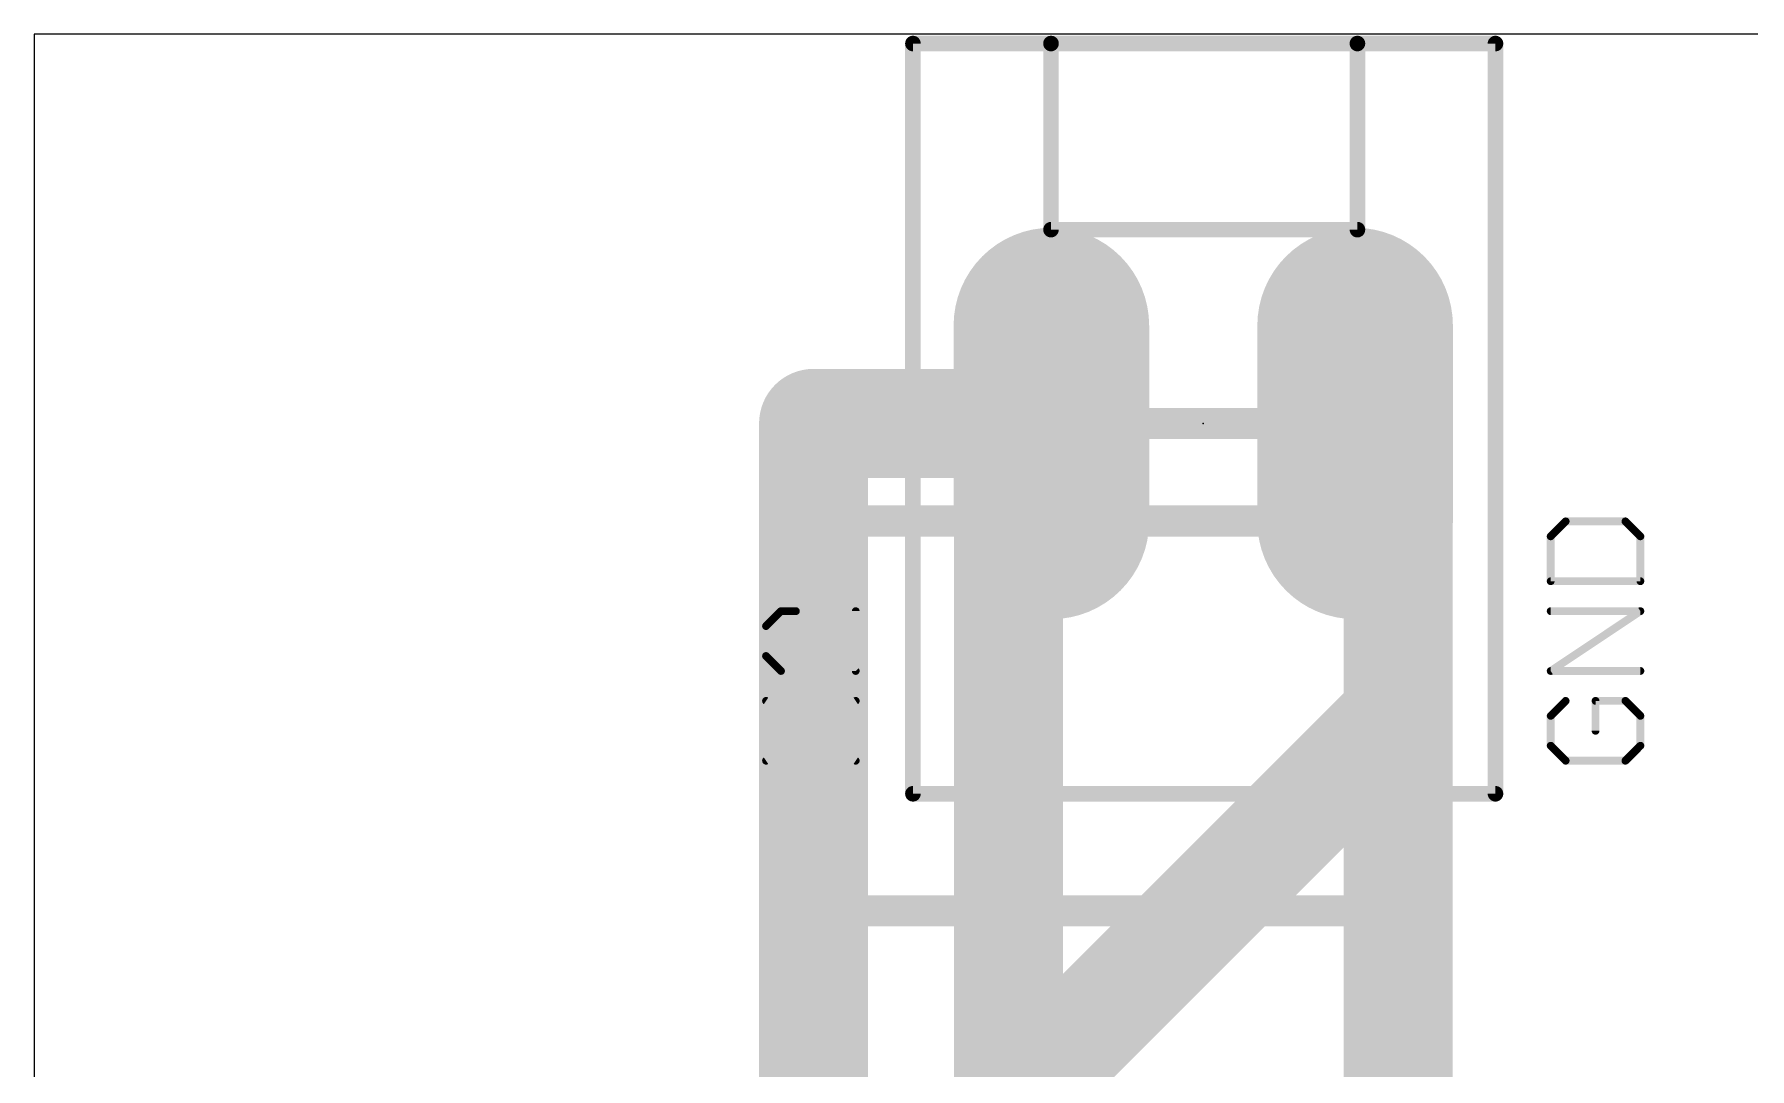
# Model space of a CAD drawing. Extents: x 0 to 44.1, y 0 to 57.1.
# Drawn here: x 0 to 22.36, y 43.66 to 57.14 of the extents above; entities that cross this region are included whole.
import ezdxf

# ---------------------------------------------------------------- set-up
doc = ezdxf.new("R2010")
doc.units = 0
for name, color, linetype in [('16', 175, 'CONTINUOUS'), ('17', 82, 'CONTINUOUS'), ('20', 7, 'CONTINUOUS'), ('21', 253, 'CONTINUOUS'), ('23', 7, 'CONTINUOUS'), ('25', 253, 'CONTINUOUS'), ('27', 253, 'CONTINUOUS')]:
    doc.layers.add(name, color=color, linetype=linetype)

# ---------------------------------------------------------------- blocks, each defined once
blk = doc.blocks.new('LONGP100')
at = {"const_width": 1}
blk.add_lwpolyline([(-0.5, 0), (0.5, 0)], dxfattribs=at)
at = {"const_width": 0.5}
for points in [[(-0.5, 0.25, 1), (-0.5, -0.25)], [(0.5, -0.25, 1), (0.5, 0.25)]]:
    blk.add_lwpolyline(points, format="xyb", dxfattribs=at)

msp = doc.modelspace()

# ---------------------------------------------------------------- linework, layer by layer
at = {"layer": '16'}
for points, const_width in [([(12.7, 52.07), (10.16, 52.07)], 1.4224), ([(10.16, 52.07), (10.16, 40.64)], 1.4224), ([(12.7, 39.37), (12.7, 52.07)], 1.4224), ([(13.26, 52.07), (17.78, 52.07)], 0.4064), ([(17.78, 51.51), (17.22, 52.07)], 0.4064), ([(17.78, 52.07), (17.78, 51.51)], 0.4064), ([(17.78, 50.8), (17.78, 51.51)], 0.4064), ([(17.78, 50.8), (17.78, 48.26)], 1.4224), ([(10.16, 50.8), (17.78, 50.8)], 0.4064), ([(10.16, 50.8), (10.16, 45.72)], 0.4064), ([(17.78, 48.26), (10.16, 40.64)], 1.4224), ([(17.78, 48.26), (17.78, 39.37)], 1.4224), ([(17.78, 45.72), (17.78, 48.26)], 0.4064), ([(10.16, 43.18), (10.16, 45.72)], 0.4064), ([(10.16, 45.72), (17.78, 45.72)], 0.4064), ([(17.78, 45.72), (17.78, 43.18)], 0.4064)]:
    msp.add_lwpolyline(points, dxfattribs=dict(at, const_width=const_width))
for points, const_width in [([(10.16, 52.4256, 1), (10.16, 51.7144)], 0.7112), ([(10.5156, 52.07, 1), (9.8044, 52.07)], 0.7112), ([(13.0556, 52.07, 1), (12.3444, 52.07)], 0.7112), ([(12.7, 51.7144, 1), (12.7, 52.4256)], 0.7112), ([(13.26, 52.1716, 1), (13.26, 51.9684)], 0.2032), ([(17.2918, 52.1418, 1), (17.1482, 51.9982)], 0.2032), ([(17.8816, 52.07, 1), (17.6784, 52.07)], 0.2032), ([(17.78, 51.9684, 1), (17.78, 52.1716)], 0.2032), ([(17.8816, 51.51, 1), (17.6784, 51.51)], 0.2032), ([(17.7082, 51.4382, 1), (17.8518, 51.5818)], 0.2032), ([(18.1356, 50.8, 1), (17.4244, 50.8)], 0.7112), ([(17.6784, 51.51, 1), (17.8816, 51.51)], 0.2032), ([(10.16, 50.9016, 1), (10.16, 50.6984)], 0.2032), ([(10.2616, 50.8, 1), (10.0584, 50.8)], 0.2032), ([(17.78, 50.6984, 1), (17.78, 50.9016)], 0.2032), ([(17.6784, 50.8, 1), (17.8816, 50.8)], 0.2032), ([(18.1356, 48.26, 1), (17.4244, 48.26)], 0.7112), ([(18.0314, 48.0086, 1), (17.5286, 48.5114)], 0.7112), ([(17.4244, 48.26, 1), (18.1356, 48.26)], 0.7112), ([(17.8816, 48.26, 1), (17.6784, 48.26)], 0.2032), ([(10.2616, 45.72, 1), (10.0584, 45.72)], 0.2032), ([(10.16, 45.8216, 1), (10.16, 45.6184)], 0.2032), ([(17.8816, 45.72, 1), (17.6784, 45.72)], 0.2032), ([(17.78, 45.6184, 1), (17.78, 45.8216)], 0.2032), ([(10.0584, 45.72, 1), (10.2616, 45.72)], 0.2032), ([(17.6784, 45.72, 1), (17.8816, 45.72)], 0.2032)]:
    msp.add_lwpolyline(points, format="xyb", dxfattribs=dict(at, const_width=const_width))
at = {"layer": '20'}
for p, q in [((44.12, 57.14), (0, 57.14)), ((0, 57.14), (0, 0))]:
    msp.add_line(p, q, dxfattribs=at)
at = {"layer": '21', "const_width": 0.2032}
for points in [[(13.255, 57.02), (11.455, 57.02)], [(11.455, 57.02), (11.455, 47.245)], [(17.25, 57.02), (13.255, 57.02)], [(13.255, 54.595), (13.255, 57.02)], [(19.05, 57.02), (17.25, 57.02)], [(17.25, 54.595), (17.25, 57.02)], [(19.05, 47.245), (19.05, 57.02)], [(13.255, 54.595), (17.25, 54.595)], [(11.455, 47.245), (19.05, 47.245)]]:
    msp.add_lwpolyline(points, dxfattribs=at)
at = {"layer": '21', "const_width": 0.1016}
for points in [[(11.455, 57.0708, 1), (11.455, 56.9692)], [(11.5058, 57.02, 1), (11.4042, 57.02)], [(13.255, 57.0708, 1), (13.255, 56.9692)], [(13.3058, 57.02, 1), (13.2042, 57.02)], [(13.255, 56.9692, 1), (13.255, 57.0708)], [(17.25, 57.0708, 1), (17.25, 56.9692)], [(17.3008, 57.02, 1), (17.1992, 57.02)], [(17.25, 56.9692, 1), (17.25, 57.0708)], [(19.1008, 57.02, 1), (18.9992, 57.02)], [(19.05, 56.9692, 1), (19.05, 57.0708)], [(13.255, 54.6458, 1), (13.255, 54.5442)], [(13.2042, 54.595, 1), (13.3058, 54.595)], [(17.1992, 54.595, 1), (17.3008, 54.595)], [(17.25, 54.5442, 1), (17.25, 54.6458)], [(11.455, 47.2958, 1), (11.455, 47.1942)], [(11.4042, 47.245, 1), (11.5058, 47.245)], [(18.9992, 47.245, 1), (19.1008, 47.245)], [(19.05, 47.1942, 1), (19.05, 47.2958)]]:
    msp.add_lwpolyline(points, format="xyb", dxfattribs=at)
at = {"layer": '23'}
msp.add_point((15.24, 52.07), dxfattribs=at)
at = {"layer": '25', "const_width": 0.1016}
for points in [[(9.7347, 49.6248), (9.5398, 49.4299)], [(9.9296, 49.6248), (9.7347, 49.6248)], [(10.7092, 48.8452), (9.9296, 49.6248)], [(10.7092, 49.6248), (10.7092, 48.8452)], [(9.5398, 49.4299), (9.5398, 49.0401)], [(9.5398, 49.0401), (9.7347, 48.8452)], [(9.5398, 47.6758), (10.7092, 48.4554)], [(9.5398, 48.4554), (10.7092, 47.6758)]]:
    msp.add_lwpolyline(points, dxfattribs=at)
at = {"layer": '25', "const_width": 0.0508}
for points in [[(9.7347, 49.6502, 1), (9.7347, 49.5994)], [(9.7527, 49.6068, 1), (9.7167, 49.6428)], [(9.9476, 49.6428, 1), (9.9116, 49.6068)], [(9.9296, 49.5994, 1), (9.9296, 49.6502)], [(10.7346, 49.6248, 1), (10.6838, 49.6248)], [(9.5218, 49.4479, 1), (9.5578, 49.4119)], [(9.5652, 49.4299, 1), (9.5144, 49.4299)], [(9.5578, 49.0581, 1), (9.5218, 49.0221)], [(9.5144, 49.0401, 1), (9.5652, 49.0401)], [(9.7167, 48.8272, 1), (9.7527, 48.8632)], [(10.6838, 48.8452, 1), (10.7346, 48.8452)], [(10.6912, 48.8272, 1), (10.7272, 48.8632)], [(9.5539, 48.4765, 1), (9.5257, 48.4343)], [(10.7233, 48.4343, 1), (10.6951, 48.4765)], [(9.5257, 47.6969, 1), (9.5539, 47.6547)], [(10.6951, 47.6547, 1), (10.7233, 47.6969)]]:
    msp.add_lwpolyline(points, format="xyb", dxfattribs=at)
at = {"layer": '27', "const_width": 0.1016}
for points in [[(19.9647, 50.7942), (19.7698, 50.5993)], [(20.7443, 50.7942), (19.9647, 50.7942)], [(20.9392, 50.5993), (20.7443, 50.7942)], [(19.7698, 50.5993), (19.7698, 50.0146)], [(20.9392, 50.0146), (20.9392, 50.5993)], [(19.7698, 50.0146), (20.9392, 50.0146)], [(19.7698, 48.8452), (20.9392, 49.6248)], [(20.9392, 49.6248), (19.7698, 49.6248)], [(20.9392, 48.8452), (19.7698, 48.8452)], [(19.9647, 48.4554), (19.7698, 48.2605)], [(19.7698, 48.2605), (19.7698, 47.8707)], [(20.7443, 48.4554), (20.3545, 48.4554)], [(20.3545, 48.4554), (20.3545, 48.0656)], [(20.9392, 48.2605), (20.7443, 48.4554)], [(20.9392, 47.8707), (20.9392, 48.2605)], [(19.7698, 47.8707), (19.9647, 47.6758)], [(20.7443, 47.6758), (20.9392, 47.8707)], [(19.9647, 47.6758), (20.7443, 47.6758)]]:
    msp.add_lwpolyline(points, dxfattribs=at)
at = {"layer": '27', "const_width": 0.0508}
for points in [[(19.9647, 50.8196, 1), (19.9647, 50.7688)], [(19.9827, 50.7762, 1), (19.9467, 50.8122)], [(20.7623, 50.8122, 1), (20.7263, 50.7762)], [(20.7443, 50.7688, 1), (20.7443, 50.8196)], [(19.7518, 50.6173, 1), (19.7878, 50.5813)], [(19.7952, 50.5993, 1), (19.7444, 50.5993)], [(20.9646, 50.5993, 1), (20.9138, 50.5993)], [(20.9212, 50.5813, 1), (20.9572, 50.6173)], [(19.7698, 50.04, 1), (19.7698, 49.9892)], [(19.7444, 50.0146, 1), (19.7952, 50.0146)], [(20.9138, 50.0146, 1), (20.9646, 50.0146)], [(20.9392, 49.9892, 1), (20.9392, 50.04)], [(19.7698, 49.6502, 1), (19.7698, 49.5994)], [(20.9533, 49.6037, 1), (20.9251, 49.6459)], [(20.9392, 49.5994, 1), (20.9392, 49.6502)], [(19.7698, 48.8706, 1), (19.7698, 48.8198)], [(19.7557, 48.8663, 1), (19.7839, 48.8241)], [(20.9392, 48.8198, 1), (20.9392, 48.8706)], [(19.7952, 48.2605, 1), (19.7444, 48.2605)], [(19.9827, 48.4374, 1), (19.9467, 48.4734)], [(20.3545, 48.4808, 1), (20.3545, 48.43)], [(20.3799, 48.4554, 1), (20.3291, 48.4554)], [(20.7623, 48.4734, 1), (20.7263, 48.4374)], [(20.7443, 48.43, 1), (20.7443, 48.4808)], [(20.9646, 48.2605, 1), (20.9138, 48.2605)], [(19.7518, 48.2785, 1), (19.7878, 48.2425)], [(20.3291, 48.0656, 1), (20.3799, 48.0656)], [(20.9212, 48.2425, 1), (20.9572, 48.2785)], [(19.7878, 47.8887, 1), (19.7518, 47.8527)], [(19.7444, 47.8707, 1), (19.7952, 47.8707)], [(20.9138, 47.8707, 1), (20.9646, 47.8707)], [(20.9572, 47.8527, 1), (20.9212, 47.8887)], [(19.9647, 47.7012, 1), (19.9647, 47.6504)], [(19.9467, 47.6578, 1), (19.9827, 47.6938)], [(20.7263, 47.6938, 1), (20.7623, 47.6578)], [(20.7443, 47.6504, 1), (20.7443, 47.7012)]]:
    msp.add_lwpolyline(points, format="xyb", dxfattribs=at)

# ---------------------------------------------------------------- block references
at = {"layer": '17', "xscale": 2.55, "yscale": 2.55, "rotation": 90}
for p in [(13.26, 52.07), (13.26, 52.07), (17.22, 52.07), (17.22, 52.07)]:
    msp.add_blockref('LONGP100', p, dxfattribs=at)

doc.saveas('drawing.dxf')
